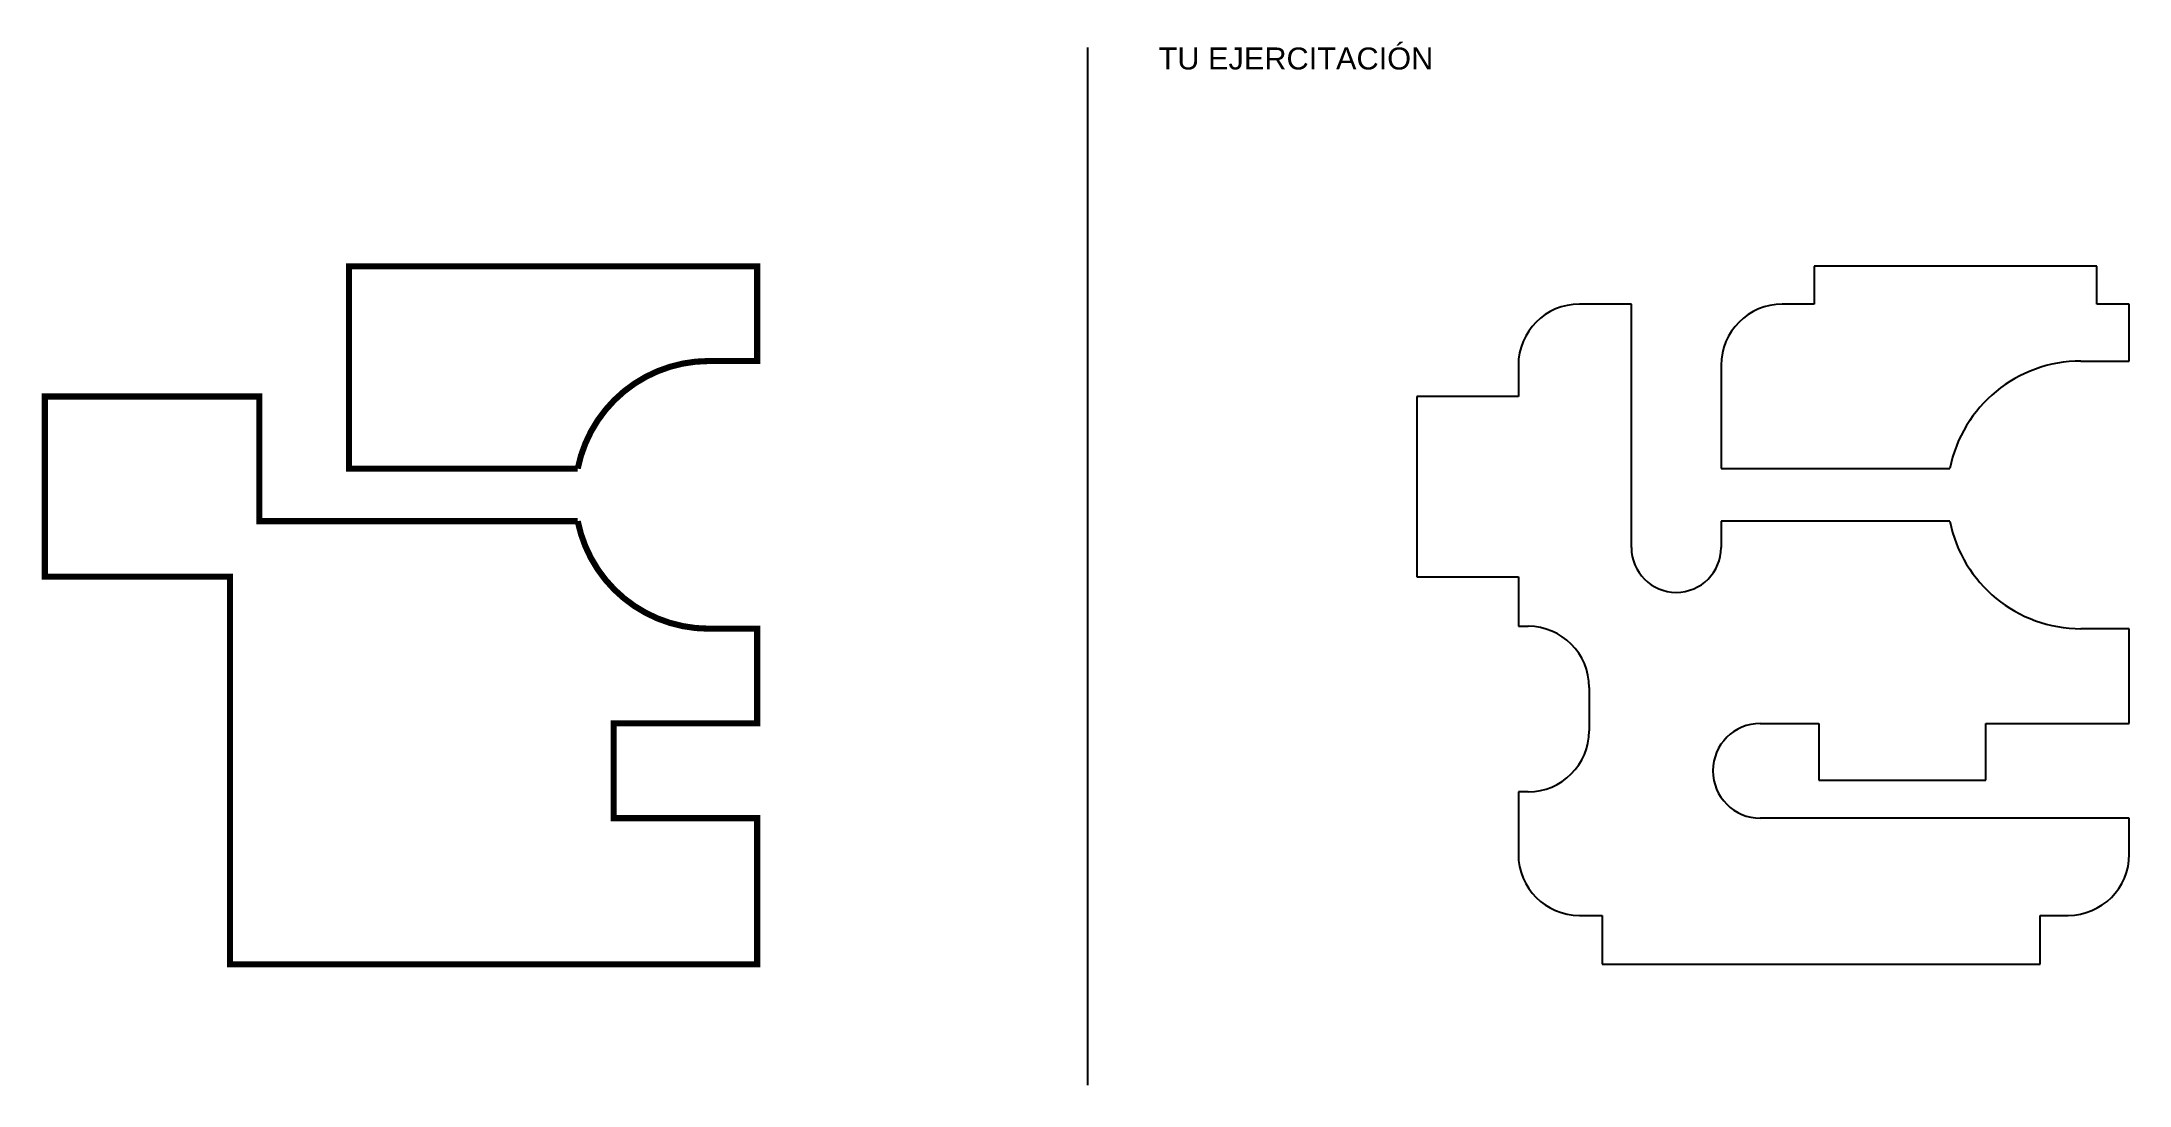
# Model space of a CAD drawing. Header units: metres. Extents: x 14.1 to 48.2, y 12.1 to 29.2.
import ezdxf

# ---------------------------------------------------------------- set-up
doc = ezdxf.new("R2010")
doc.units = ezdxf.units.M
doc.styles.get("Standard").update_dxf_attribs({"font": 'arial.ttf'})

msp = doc.modelspace()

# ---------------------------------------------------------------- linework, layer by layer
for p, q in [((31.2, 29.08), (31.2, 12.1)), ((47.72, 25.5), (43.09, 25.5)), ((43.09, 25.5), (43.09, 24.88)), ((47.72, 24.88), (47.72, 25.5)), ((40.1, 24.88), (39.25, 24.88)), ((40.1, 20.9), (40.1, 24.88)), ((43.09, 24.88), (42.57, 24.88)), ((48.25, 24.88), (47.72, 24.88)), ((48.25, 23.95), (48.25, 24.88)), ((47.46, 23.95), (48.25, 23.95)), ((38.25, 23.88), (38.25, 23.37)), ((41.57, 23.88), (41.57, 22.19)), ((38.25, 23.37), (36.59, 23.37)), ((36.59, 23.37), (36.59, 20.42)), ((41.57, 22.19), (45.313, 22.19)), ((45.313, 21.33), (41.57, 21.33)), ((41.57, 21.33), (41.57, 20.9)), ((36.59, 20.42), (38.25, 20.42)), ((38.25, 20.42), (38.25, 19.61)), ((38.25, 19.61), (38.41, 19.61)), ((48.25, 19.57), (47.46, 19.57)), ((48.25, 18.02), (48.25, 19.57)), ((39.41, 18.61), (39.41, 17.9)), ((42.21, 18.02), (43.17, 18.02)), ((43.17, 18.02), (43.17, 17.092)), ((45.902, 17.092), (45.902, 18.02)), ((45.902, 18.02), (48.25, 18.02)), ((43.17, 17.092), (45.902, 17.092)), ((38.41, 16.9), (38.25, 16.9)), ((38.25, 16.9), (38.25, 15.88)), ((48.25, 16.47), (42.21, 16.47)), ((48.25, 15.88), (48.25, 16.47)), ((39.25, 14.88), (39.62, 14.88)), ((39.62, 14.88), (39.62, 14.08)), ((46.79, 14.08), (46.79, 14.88)), ((46.79, 14.88), (47.25, 14.88)), ((39.62, 14.08), (46.79, 14.08))]:
    msp.add_line(p, q)
at = {"color": 8, "const_width": 0.1}
for points in [[(25, 23.95), (25.79, 23.95), (25.79, 25.5), (19.11, 25.5), (19.11, 22.19), (22.853, 22.19, -0.357444)], [(23.442, 18.02), (25.79, 18.02), (25.79, 19.57), (25, 19.57, -0.357444), (22.853, 21.33), (17.64, 21.33), (17.64, 23.37), (14.13, 23.37), (14.13, 20.42), (17.16, 20.42), (17.16, 14.08), (25.79, 14.08), (25.79, 16.47), (23.442, 16.47)]]:
    msp.add_lwpolyline(points, format="xyb", close=True, dxfattribs=at)
for centre, radius, start, end in [((39.25, 23.88), 1, 90, 180), ((42.57, 23.88), 1, 90, 180), ((47.46, 21.76), 2.19, 90, 168.6766), ((47.46, 21.76), 2.19, 191.3234, 270), ((40.835, 20.9), 0.735, 180, 0), ((38.41, 18.61), 1, 0, 90), ((38.41, 17.9), 1, 270, 0), ((42.21, 17.245), 0.775, 90, 270), ((39.25, 15.88), 1, 180, 270), ((47.25, 15.88), 1, 270, 0)]:
    msp.add_arc(centre, radius, start, end)

# ---------------------------------------------------------------- texts
at = {"insert": (32.36, 29.08), "char_height": 0.36, "attachment_point": 1}
msp.add_mtext_dynamic_manual_height_columns('TU EJERCITACIÓN', width=20.1, gutter_width=12.5, heights=[0], dxfattribs=at)

doc.saveas('drawing.dxf')
